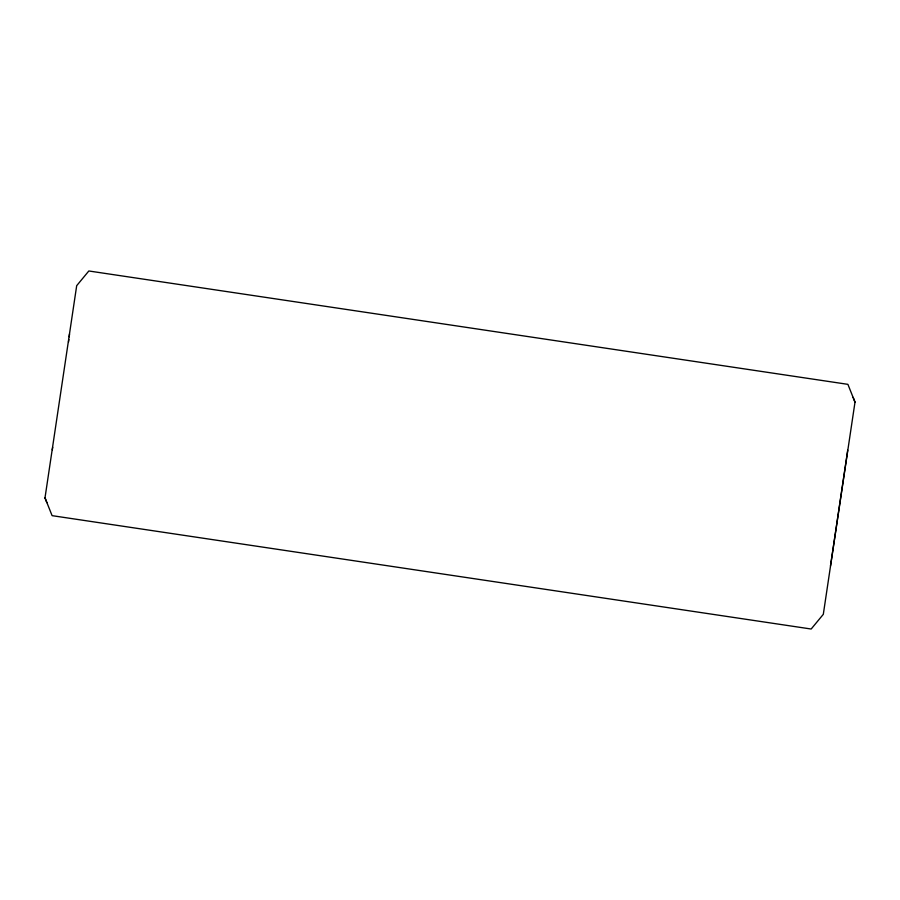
<?xml version="1.0" encoding="UTF-8"?>
<svg xmlns="http://www.w3.org/2000/svg" width="900" height="900" viewBox="0 0 900 900"><rect width="100%" height="100%" fill="white"/><g stroke="black" fill="none" stroke-linecap="round" stroke-linejoin="round"><path stroke-width="1.35" d="M45 497.846L76.691 285.671L88.83 270.979L847.901 384.345L855 402.154L823.309 614.329L811.17 629.021L52.099 515.655L45 497.846L46.834 502.605M69.233 336.825L69.514 333.956M68.513 342.056L68.873 339.469M52.29 449.831L52.729 447.289M847.71 450.169L830.486 566.044M855 402.154L853.166 397.395"/></g></svg>
